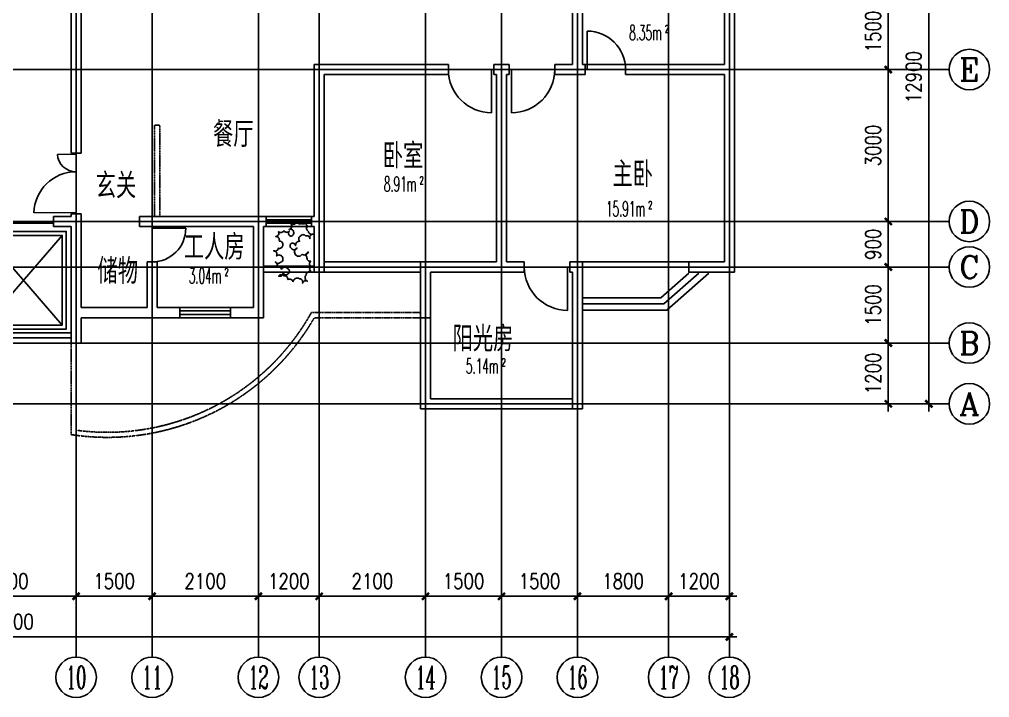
# Model space of a CAD drawing. Header units: millimetres. Extents: x 1203 to 40067, y 460 to 24960.
# Drawn here: x 20909 to 40067, y 460 to 13850 of the extents above; entities that cross this region are included whole.
import ezdxf
from ezdxf.enums import TextEntityAlignment as Align

# ---------------------------------------------------------------- set-up
doc = ezdxf.new("R2010")
doc.units = ezdxf.units.MM
doc.linetypes.add('DASH', pattern=[0.35, 0.25, -0.1])
for name, color, linetype in [('AXIS', 3, 'Continuous'), ('AXIS_TEXT', 7, 'Continuous'), ('BALCONY', 6, 'Continuous'), ('DOTE', 1, 'Continuous'), ('GROUND', 2, 'Continuous'), ('JAJU', 2, 'Continuous'), ('PUB_TEXT', 7, 'Continuous'), ('SPACE', 3, 'Continuous'), ('WALL', 255, 'Continuous'), ('WINDOW', 2, 'Continuous'), ('WINDOW_TEXT', 7, 'Continuous')]:
    doc.layers.add(name, color=color, linetype=linetype)
doc.styles.add('_HZTXT', font='txt.shx', dxfattribs={"bigfont": 'HZTXT.shx'})
doc.styles.add('COMPLEX', font='COMPLEX')
doc.styles.add('DIM_FONT', font='SIMPLEX.shx', dxfattribs={"width": 0.8})
doc.styles.add('SIMPLEX', font='SIMPLEX.SHX')
doc.dimstyles.new('AXIS', dxfattribs={"dimtxt": 300, "dimasz": 1, "dimexe": 250, "dimexo": 300, "dimgap": 150, "dimtad": 1, "dimdec": 0, "dimdsep": 46, "dimtxsty": 'DIM_FONT', "dimblk": '_DIMX', "dimcen": 2.5, "dimse1": 1, "dimse2": 1, "dimclrt": 7, "dimadec": 0, "dimazin": 0, "dimtfac": 1, "dimtdec": 0, "dimtix": 1, "dimtmove": 2, "dimatfit": 3, "dimldrblk": '_DIMX', "dimfxl": 1, "dimtolj": 1, "dimtzin": 0, "dimarcsym": 0})

# ---------------------------------------------------------------- blocks, each defined once
blk = doc.blocks.new('_DIMX')
blk.add_line((-150, 0), (150, 0))
at = {"const_width": 50}
blk.add_lwpolyline([(-70, -70), (70, 70)], dxfattribs=at)
blk = doc.blocks.new('*D94')
at = {"layer": 'AXIS', "color": 0, "lineweight": -2, "transparency": 16777216}
blk.add_line((34928, 1660), (6430, 1660), dxfattribs=at)
at = {"layer": 'DEFPOINTS', "color": 0, "transparency": 16777216}
for p in [(6429, 5260), (34929, 5260), (6429, 1660)]:
    blk.add_point(p, dxfattribs=at)
at = {"layer": 'AXIS', "color": 0, "lineweight": -2, "transparency": 16777216, "rotation": 180}
blk.add_blockref('_DIMX', (6429, 1660), dxfattribs=at)
at = {"layer": 'AXIS', "color": 0, "lineweight": -2, "transparency": 16777216}
blk.add_blockref('_DIMX', (34929, 1660), dxfattribs=at)
at = {"layer": 'AXIS', "color": 7, "transparency": 16777216, "insert": (20679, 1960), "char_height": 300, "attachment_point": 5, "style": 'DIM_FONT'}
blk.add_mtext('\\A1;28500', dxfattribs=at)
blk = doc.blocks.new('_AXISO')
blk.add_circle((0, 0), 0.5)
at = {"layer": 'AXIS_TEXT', "style": 'COMPLEX', "width": 1.041667}
blk.add_attdef('A', text='', height=0.56, dxfattribs=at).set_placement((-0.25, -0.28), (0.25, -0.28), align=Align.FIT)
blk = doc.blocks.new('*D104')
at = {"layer": 'AXIS', "color": 0, "lineweight": -2, "transparency": 16777216}
blk.add_line((38867, 19159), (38867, 6261), dxfattribs=at)
at = {"layer": 'DEFPOINTS', "color": 0, "transparency": 16777216}
for p in [(35267, 19160), (35267, 6260), (38867, 6260)]:
    blk.add_point(p, dxfattribs=at)
at = {"layer": 'AXIS', "color": 0, "lineweight": -2, "transparency": 16777216}
for p, rotation in [((38867, 19160), 90), ((38867, 6260), 270)]:
    blk.add_blockref('_DIMX', p, dxfattribs=dict(at, rotation=rotation))
at = {"layer": 'AXIS', "color": 7, "transparency": 16777216, "insert": (38567, 12710), "char_height": 300, "attachment_point": 5, "rotation": 90, "style": 'DIM_FONT'}
blk.add_mtext('\\A1;12900', dxfattribs=at)
blk = doc.blocks.new('_DBLK')
blk.add_line((-0.45, 0), (-0.45, -0.95))
blk.add_arc((-0.45, 0), 0.95, 270, 0)
at = {"layer": 'WINDOW_TEXT', "style": 'SIMPLEX', "flags": 9}
blk.add_attdef('A', text='', height=1, dxfattribs=at).set_placement((0, 1.5), align=Align.MIDDLE)
blk = doc.blocks.new('*D119')
at = {"layer": 'AXIS', "color": 0, "lineweight": -2, "transparency": 16777216}
blk.add_line((38067, 14359), (38067, 12861), dxfattribs=at)
at = {"layer": 'DEFPOINTS', "color": 0, "transparency": 16777216}
for p in [(35267, 14360), (35267, 12860), (38067, 12860)]:
    blk.add_point(p, dxfattribs=at)
at = {"layer": 'AXIS', "color": 0, "lineweight": -2, "transparency": 16777216}
for p, rotation in [((38067, 14360), 90), ((38067, 12860), 270)]:
    blk.add_blockref('_DIMX', p, dxfattribs=dict(at, rotation=rotation))
at = {"layer": 'AXIS', "color": 7, "transparency": 16777216, "insert": (37767, 13610), "char_height": 300, "attachment_point": 5, "rotation": 90, "style": 'DIM_FONT'}
blk.add_mtext('\\A1;1500', dxfattribs=at)
blk = doc.blocks.new('*D120')
at = {"layer": 'AXIS', "color": 0, "lineweight": -2, "transparency": 16777216}
blk.add_line((34928, 2460), (33730, 2460), dxfattribs=at)
at = {"layer": 'DEFPOINTS', "color": 0, "transparency": 16777216}
for p in [(33729, 5260), (34929, 5260), (33729, 2460)]:
    blk.add_point(p, dxfattribs=at)
at = {"layer": 'AXIS', "color": 0, "lineweight": -2, "transparency": 16777216, "rotation": 180}
blk.add_blockref('_DIMX', (33729, 2460), dxfattribs=at)
at = {"layer": 'AXIS', "color": 0, "lineweight": -2, "transparency": 16777216}
blk.add_blockref('_DIMX', (34929, 2460), dxfattribs=at)
at = {"layer": 'AXIS', "color": 7, "transparency": 16777216, "insert": (34329, 2760), "char_height": 300, "attachment_point": 5, "style": 'DIM_FONT'}
blk.add_mtext('\\A1;1200', dxfattribs=at)
blk = doc.blocks.new('*D121')
at = {"layer": 'AXIS', "color": 0, "lineweight": -2, "transparency": 16777216}
blk.add_line((25628, 2460), (23530, 2460), dxfattribs=at)
at = {"layer": 'DEFPOINTS', "color": 0, "transparency": 16777216}
for p in [(23529, 5260), (25629, 5260), (23529, 2460)]:
    blk.add_point(p, dxfattribs=at)
at = {"layer": 'AXIS', "color": 0, "lineweight": -2, "transparency": 16777216, "rotation": 180}
blk.add_blockref('_DIMX', (23529, 2460), dxfattribs=at)
at = {"layer": 'AXIS', "color": 0, "lineweight": -2, "transparency": 16777216}
blk.add_blockref('_DIMX', (25629, 2460), dxfattribs=at)
at = {"layer": 'AXIS', "color": 7, "transparency": 16777216, "insert": (24579, 2760), "char_height": 300, "attachment_point": 5, "style": 'DIM_FONT'}
blk.add_mtext('\\A1;2100', dxfattribs=at)
blk = doc.blocks.new('_WBLK')
for p, q in [((-0.5, 0.5), (0.5, 0.5)), ((0.5, 0.167), (-0.5, 0.167)), ((0.5, -0.167), (-0.5, -0.167)), ((-0.5, -0.5), (0.5, -0.5))]:
    blk.add_line(p, q)
at = {"layer": 'WINDOW_TEXT', "style": 'SIMPLEX', "flags": 9}
blk.add_attdef('A', text='', height=1, dxfattribs=at).set_placement((0, 1.5), align=Align.MIDDLE)
blk = doc.blocks.new('*D122')
at = {"layer": 'AXIS', "color": 0, "lineweight": -2, "transparency": 16777216}
blk.add_line((22028, 2460), (19330, 2460), dxfattribs=at)
at = {"layer": 'DEFPOINTS', "color": 0, "transparency": 16777216}
for p in [(19329, 5260), (22029, 5260), (19329, 2460)]:
    blk.add_point(p, dxfattribs=at)
at = {"layer": 'AXIS', "color": 0, "lineweight": -2, "transparency": 16777216, "rotation": 180}
blk.add_blockref('_DIMX', (19329, 2460), dxfattribs=at)
at = {"layer": 'AXIS', "color": 0, "lineweight": -2, "transparency": 16777216}
blk.add_blockref('_DIMX', (22029, 2460), dxfattribs=at)
at = {"layer": 'AXIS', "color": 7, "transparency": 16777216, "insert": (20679, 2760), "char_height": 300, "attachment_point": 5, "style": 'DIM_FONT'}
blk.add_mtext('\\A1;2700', dxfattribs=at)
blk = doc.blocks.new('*D125')
at = {"layer": 'AXIS', "color": 0, "lineweight": -2, "transparency": 16777216}
blk.add_line((23528, 2460), (22030, 2460), dxfattribs=at)
at = {"layer": 'DEFPOINTS', "color": 0, "transparency": 16777216}
for p in [(22029, 5260), (23529, 5260), (22029, 2460)]:
    blk.add_point(p, dxfattribs=at)
at = {"layer": 'AXIS', "color": 0, "lineweight": -2, "transparency": 16777216, "rotation": 180}
blk.add_blockref('_DIMX', (22029, 2460), dxfattribs=at)
at = {"layer": 'AXIS', "color": 0, "lineweight": -2, "transparency": 16777216}
blk.add_blockref('_DIMX', (23529, 2460), dxfattribs=at)
at = {"layer": 'AXIS', "color": 7, "transparency": 16777216, "insert": (22779, 2760), "char_height": 300, "attachment_point": 5, "style": 'DIM_FONT'}
blk.add_mtext('\\A1;1500', dxfattribs=at)
blk = doc.blocks.new('10527163002516')
for p, q in [((-950, 100), (950, 100)), ((-950, 0), (950, 0)), ((-950, -100), (950, -100))]:
    blk.add_line(p, q)
at = {"style": 'SIMPLEX', "flags": 9}
blk.add_attdef('A', text='', height=1, dxfattribs=at).set_placement((0, 0), align=Align.MIDDLE)
blk = doc.blocks.new('M_A17ORW')
for points in [[(-0.481, -0.001, 0.02, 0.02, 0), (-0.481, -0.308, 0.02, 0.02, 0)], [(0.481, 0.001, 0.02, 0.02, 0), (0.481, -0.691, 0.02, 0.02, 0)]]:
    blk.add_lwpolyline(points, format="xyseb")
for centre, radius, start, end in [((-0.501, -0.003), 0.307, 274.2492, 0.2101), ((0.505, 0.002), 0.699, 180.2762, 268.0603)]:
    blk.add_arc(centre, radius, start, end)
blk = doc.blocks.new('M_A12RWT')
blk.add_line((-0.5, 0.029), (0.5, 0.029))
blk = doc.blocks.new('*D131')
at = {"layer": 'AXIS', "color": 0, "lineweight": -2, "transparency": 16777216}
blk.add_line((30428, 2460), (28930, 2460), dxfattribs=at)
at = {"layer": 'DEFPOINTS', "color": 0, "transparency": 16777216}
for p in [(28929, 5260), (30429, 5260), (28929, 2460)]:
    blk.add_point(p, dxfattribs=at)
at = {"layer": 'AXIS', "color": 0, "lineweight": -2, "transparency": 16777216, "rotation": 180}
blk.add_blockref('_DIMX', (28929, 2460), dxfattribs=at)
at = {"layer": 'AXIS', "color": 0, "lineweight": -2, "transparency": 16777216}
blk.add_blockref('_DIMX', (30429, 2460), dxfattribs=at)
at = {"layer": 'AXIS', "color": 7, "transparency": 16777216, "insert": (29679, 2760), "char_height": 300, "attachment_point": 5, "style": 'DIM_FONT'}
blk.add_mtext('\\A1;1500', dxfattribs=at)
blk = doc.blocks.new('*D132')
at = {"layer": 'AXIS', "color": 0, "lineweight": -2, "transparency": 16777216}
blk.add_line((26828, 2460), (25630, 2460), dxfattribs=at)
at = {"layer": 'DEFPOINTS', "color": 0, "transparency": 16777216}
for p in [(25629, 5260), (26829, 5260), (25629, 2460)]:
    blk.add_point(p, dxfattribs=at)
at = {"layer": 'AXIS', "color": 0, "lineweight": -2, "transparency": 16777216, "rotation": 180}
blk.add_blockref('_DIMX', (25629, 2460), dxfattribs=at)
at = {"layer": 'AXIS', "color": 0, "lineweight": -2, "transparency": 16777216}
blk.add_blockref('_DIMX', (26829, 2460), dxfattribs=at)
at = {"layer": 'AXIS', "color": 7, "transparency": 16777216, "insert": (26229, 2760), "char_height": 300, "attachment_point": 5, "style": 'DIM_FONT'}
blk.add_mtext('\\A1;1200', dxfattribs=at)
blk = doc.blocks.new('*D133')
at = {"layer": 'AXIS', "color": 0, "lineweight": -2, "transparency": 16777216}
blk.add_line((28928, 2460), (26830, 2460), dxfattribs=at)
at = {"layer": 'DEFPOINTS', "color": 0, "transparency": 16777216}
for p in [(26829, 5260), (28929, 5260), (26829, 2460)]:
    blk.add_point(p, dxfattribs=at)
at = {"layer": 'AXIS', "color": 0, "lineweight": -2, "transparency": 16777216, "rotation": 180}
blk.add_blockref('_DIMX', (26829, 2460), dxfattribs=at)
at = {"layer": 'AXIS', "color": 0, "lineweight": -2, "transparency": 16777216}
blk.add_blockref('_DIMX', (28929, 2460), dxfattribs=at)
at = {"layer": 'AXIS', "color": 7, "transparency": 16777216, "insert": (27879, 2760), "char_height": 300, "attachment_point": 5, "style": 'DIM_FONT'}
blk.add_mtext('\\A1;2100', dxfattribs=at)
blk = doc.blocks.new('*D134')
at = {"layer": 'AXIS', "color": 0, "lineweight": -2, "transparency": 16777216}
blk.add_line((33728, 2460), (31930, 2460), dxfattribs=at)
at = {"layer": 'DEFPOINTS', "color": 0, "transparency": 16777216}
for p in [(31929, 5260), (33729, 5260), (31929, 2460)]:
    blk.add_point(p, dxfattribs=at)
at = {"layer": 'AXIS', "color": 0, "lineweight": -2, "transparency": 16777216, "rotation": 180}
blk.add_blockref('_DIMX', (31929, 2460), dxfattribs=at)
at = {"layer": 'AXIS', "color": 0, "lineweight": -2, "transparency": 16777216}
blk.add_blockref('_DIMX', (33729, 2460), dxfattribs=at)
at = {"layer": 'AXIS', "color": 7, "transparency": 16777216, "insert": (32829, 2760), "char_height": 300, "attachment_point": 5, "style": 'DIM_FONT'}
blk.add_mtext('\\A1;1800', dxfattribs=at)
blk = doc.blocks.new('*D135')
at = {"layer": 'AXIS', "color": 0, "lineweight": -2, "transparency": 16777216}
blk.add_line((31928, 2460), (30430, 2460), dxfattribs=at)
at = {"layer": 'DEFPOINTS', "color": 0, "transparency": 16777216}
for p in [(30429, 5260), (31929, 5260), (30429, 2460)]:
    blk.add_point(p, dxfattribs=at)
at = {"layer": 'AXIS', "color": 0, "lineweight": -2, "transparency": 16777216, "rotation": 180}
blk.add_blockref('_DIMX', (30429, 2460), dxfattribs=at)
at = {"layer": 'AXIS', "color": 0, "lineweight": -2, "transparency": 16777216}
blk.add_blockref('_DIMX', (31929, 2460), dxfattribs=at)
at = {"layer": 'AXIS', "color": 7, "transparency": 16777216, "insert": (31179, 2760), "char_height": 300, "attachment_point": 5, "style": 'DIM_FONT'}
blk.add_mtext('\\A1;1500', dxfattribs=at)
blk = doc.blocks.new('10527090342060')
for p, q in [((750, 100), (750, 2900)), ((850, 0), (850, 2900)), ((950, -100), (950, 2900)), ((-850, 100), (750, 100)), ((-850, 0), (850, 0)), ((-850, -100), (950, -100))]:
    blk.add_line(p, q)
at = {"style": 'SIMPLEX', "flags": 9}
blk.add_attdef('A', text='', height=1, dxfattribs=at).set_placement((0, 0), align=Align.MIDDLE)
blk = doc.blocks.new('_F93LVH')
at = {"layer": 'SPACE'}
blk.add_lwpolyline([(-457, 11, 0.520567), (-412, 112, 0.520567), (-339, 194, 0.520567), (-343, 295, 0.520567), (-286, 206, 0.520567), (-294, 100, 0.520567), (-193, 116, 0.520567), (-209, 238, 0.520567), (-160, 336, 0.520567), (-62, 360, 0.520567), (-71, 259, 0.520567), (27, 218, 0.520567), (56, 336, 0.520567), (157, 393, 0.520567), (206, 299, 0.520567), (263, 214, 0.520567), (349, 283, 0.520567), (438, 352, 0.520567), (536, 295, 0.520567), (552, 189, 0.520567), (544, 84, 0.520567), (446, 59, 0.520567), (532, -2, 0.520567), (576, 88, 0.520567), (686, 47, 0.520567), (743, -67, 0.520567), (695, -156, 0.520567), (751, -262, 0.520567), (646, -278, 0.520567), (540, -294, 0.520567), (487, -392, 0.520567), (393, -323, 0.520567), (450, -238, 0.520567), (446, -136, 0.520567), (345, -124, 0.520567), (255, -42, 0.520567), (300, 47, 0.520567), (198, 35, 0.520567), (210, -67, 0.520567), (72, -46, 0.520567), (88, -168, 0.520567), (129, -290, 0.520567), (31, -266, 0.520567), (-50, -339, 0.520567), (-152, -343, 0.520567), (-254, -347, 0.520567), (-323, -250, 0.520567), (-445, -274, 0.520567), (-486, -177, 0.520567), (-396, -120, 0.520567), (-457, 11)], format="xyb", close=True, dxfattribs=at)
at = {"style": 'DIM_FONT', "width": 0.8, "flags": 9}
for tag in ['XSIZE', 'YSIZE']:
    blk.add_attdef(tag, (0, 0), '', height=0.5, dxfattribs=at)
blk = doc.blocks.new('10527161441804')
for p, q in [((-950, 100), (950, 100)), ((-950, 0), (950, 0)), ((-950, -100), (950, -100))]:
    blk.add_line(p, q)
at = {"style": 'SIMPLEX', "flags": 9}
blk.add_attdef('A', text='', height=1, dxfattribs=at).set_placement((0, 0), align=Align.MIDDLE)
blk = doc.blocks.new('_B8TRQ')
for points in [[(0.6863, 0.5), (0.2913, 3.5358), (-0.5, 3.5358)], [(0.5931, 0.5), (0.2632, 3.0358), (-0.5, 3.0358)], [(0.5, 0.5), (0.2351, 2.5358), (-0.5, 2.5358)]]:
    blk.add_lwpolyline(points)
blk = doc.blocks.new('*D136')
at = {"layer": 'AXIS', "color": 0, "lineweight": -2, "transparency": 16777216}
blk.add_line((38067, 8959), (38067, 7461), dxfattribs=at)
at = {"layer": 'DEFPOINTS', "color": 0, "transparency": 16777216}
for p in [(35267, 8960), (35267, 7460), (38067, 7460)]:
    blk.add_point(p, dxfattribs=at)
at = {"layer": 'AXIS', "color": 0, "lineweight": -2, "transparency": 16777216}
for p, rotation in [((38067, 8960), 90), ((38067, 7460), 270)]:
    blk.add_blockref('_DIMX', p, dxfattribs=dict(at, rotation=rotation))
at = {"layer": 'AXIS', "color": 7, "transparency": 16777216, "insert": (37767, 8210), "char_height": 300, "attachment_point": 5, "rotation": 90, "style": 'DIM_FONT'}
blk.add_mtext('\\A1;1500', dxfattribs=at)
blk = doc.blocks.new('*D137')
at = {"layer": 'AXIS', "color": 0, "lineweight": -2, "transparency": 16777216}
blk.add_line((38067, 7459), (38067, 6261), dxfattribs=at)
at = {"layer": 'DEFPOINTS', "color": 0, "transparency": 16777216}
for p in [(35267, 7460), (35267, 6260), (38067, 6260)]:
    blk.add_point(p, dxfattribs=at)
at = {"layer": 'AXIS', "color": 0, "lineweight": -2, "transparency": 16777216}
for p, rotation in [((38067, 7460), 90), ((38067, 6260), 270)]:
    blk.add_blockref('_DIMX', p, dxfattribs=dict(at, rotation=rotation))
at = {"layer": 'AXIS', "color": 7, "transparency": 16777216, "insert": (37767, 6860), "char_height": 300, "attachment_point": 5, "rotation": 90, "style": 'DIM_FONT'}
blk.add_mtext('\\A1;1200', dxfattribs=at)
blk = doc.blocks.new('*D138')
at = {"layer": 'AXIS', "color": 0, "lineweight": -2, "transparency": 16777216}
for p, q in [((38067, 9861), (38067, 9862)), ((38067, 9860), (38067, 8960)), ((38067, 8959), (38067, 8958))]:
    blk.add_line(p, q, dxfattribs=at)
at = {"layer": 'DEFPOINTS', "color": 0, "transparency": 16777216}
for p in [(35267, 9860), (35267, 8960), (38067, 8960)]:
    blk.add_point(p, dxfattribs=at)
at = {"layer": 'AXIS', "color": 0, "lineweight": -2, "transparency": 16777216}
for p, rotation in [((38067, 9860), 270), ((38067, 8960), 90)]:
    blk.add_blockref('_DIMX', p, dxfattribs=dict(at, rotation=rotation))
at = {"layer": 'AXIS', "color": 7, "transparency": 16777216, "insert": (37767, 9410), "char_height": 300, "attachment_point": 5, "rotation": 90, "style": 'DIM_FONT'}
blk.add_mtext('\\A1;900', dxfattribs=at)
blk = doc.blocks.new('*D139')
at = {"layer": 'AXIS', "color": 0, "lineweight": -2, "transparency": 16777216}
blk.add_line((38067, 12859), (38067, 9861), dxfattribs=at)
at = {"layer": 'DEFPOINTS', "color": 0, "transparency": 16777216}
for p in [(35267, 12860), (35267, 9860), (38067, 9860)]:
    blk.add_point(p, dxfattribs=at)
at = {"layer": 'AXIS', "color": 0, "lineweight": -2, "transparency": 16777216}
for p, rotation in [((38067, 12860), 90), ((38067, 9860), 270)]:
    blk.add_blockref('_DIMX', p, dxfattribs=dict(at, rotation=rotation))
at = {"layer": 'AXIS', "color": 7, "transparency": 16777216, "insert": (37767, 11360), "char_height": 300, "attachment_point": 5, "rotation": 90, "style": 'DIM_FONT'}
blk.add_mtext('\\A1;3000', dxfattribs=at)

msp = doc.modelspace()

# ---------------------------------------------------------------- linework, layer by layer
at = {"color": 95, "linetype": 'DASH'}
msp.add_lwpolyline([(23679.2, 9960.4), (23679.2, 11760.4), (23579.2, 11760.4), (23579.2, 9960.4)], close=True, dxfattribs=at)
at = {"layer": 'AXIS'}
for p, q in [((39267.3, 12860.4), (35267.3, 12860.4)), ((39267.3, 9860.4), (35267.3, 9860.4)), ((39267.3, 8960.4), (35267.3, 8960.4)), ((39267.3, 7460.4), (35267.3, 7460.4)), ((39267.3, 6260.4), (35267.3, 6260.4)), ((22029.2, 1260.4), (22029.2, 5260.4)), ((23529.2, 1260.4), (23529.2, 5260.4)), ((25629.2, 1260.4), (25629.2, 5260.4)), ((26829.2, 1260.4), (26829.2, 5260.4)), ((28929.2, 1260.4), (28929.2, 5260.4)), ((30429.2, 1260.4), (30429.2, 5260.4)), ((31929.2, 1260.4), (31929.2, 5260.4)), ((33729.2, 1260.4), (33729.2, 5260.4)), ((34929.2, 1260.4), (34929.2, 5260.4))]:
    msp.add_line(p, q, dxfattribs=at)
at = {"layer": 'BALCONY'}
for points in [[(25729.2, 8980.4), (26729.2, 8980.4)], [(25729.2, 8860.4), (26729.2, 8860.4)]]:
    msp.add_lwpolyline(points, dxfattribs=at)
at = {"layer": 'BALCONY', "linetype": 'DASH'}
for points in [[(28829.2, 8060.4), (26673.2, 8060.4, -0.3078317), (22029.2, 5739.2), (22029.2, 7460.4)], [(28829.2, 7960.4), (26731.4, 7960.4, -0.3094987), (21929.2, 5652.6), (21929.2, 7460.4)]]:
    msp.add_lwpolyline(points, format="xyb", dxfattribs=at)
at = {"layer": 'DOTE'}
for p, q in [((22029.2, 5260.4), (22029.2, 20160.4)), ((23529.2, 5260.4), (23529.2, 20160.4)), ((25629.2, 5260.4), (25629.2, 20160.4)), ((26829.2, 5260.4), (26829.2, 20160.4)), ((28929.2, 5260.4), (28929.2, 20160.4)), ((30429.2, 5260.4), (30429.2, 20160.4)), ((31929.2, 5260.4), (31929.2, 20160.4)), ((33729.2, 5260.4), (33729.2, 20160.4)), ((34929.2, 5260.4), (34929.2, 20160.4)), ((5450.8, 12860.4), (36371.1, 12860.4)), ((5450.8, 9860.4), (36371.1, 9860.4)), ((5450.8, 8960.4), (36371.1, 8960.4)), ((5450.8, 7460.4), (36371.1, 7460.4)), ((5450.8, 6260.4), (36371.1, 6260.4))]:
    msp.add_line(p, q, dxfattribs=at)
at = {"layer": 'GROUND'}
msp.add_line((32879.2, 12960.4), (32079.2, 12960.4), dxfattribs=at)
at = {"layer": 'JAJU'}
for points in [[(20139.8, 9665.6), (21833.7, 9665.6), (21833.7, 7736.1), (20139.8, 7736.1)], [(20218.6, 9586.8), (21754.9, 9586.8), (21754.9, 7814.9), (20218.6, 7814.9)]]:
    msp.add_lwpolyline(points, close=True, dxfattribs=at)
msp.add_lwpolyline([(20218.6, 7814.9), (21754.9, 9586.8), (20218.6, 9586.8), (21754.9, 7814.9)], dxfattribs=at)
at = {"layer": 'WALL'}
for p, q in [((21929.2, 11210.4), (21929.2, 17310.4)), ((22129.2, 17260.4), (22129.2, 11210.4)), ((35029.2, 8860.4), (35029.2, 15360.4)), ((32029.2, 15160.4), (32029.2, 12960.4)), ((34829.2, 12960.4), (34829.2, 15160.4)), ((31829.2, 14260.4), (31829.2, 12960.4)), ((26729.2, 12960.4), (26729.2, 9960.4)), ((26729.2, 12960.4), (29379.2, 12960.4)), ((29379.2, 12760.4), (29379.2, 12960.4)), ((30279.2, 12960.4), (30579.2, 12960.4)), ((30279.2, 12760.4), (30279.2, 12960.4)), ((30579.2, 12760.4), (30579.2, 12960.4)), ((31479.2, 12760.4), (31479.2, 12960.4)), ((31479.2, 12960.4), (31829.2, 12960.4)), ((32029.2, 12960.4), (32079.2, 12960.4)), ((32079.2, 12960.4), (32079.2, 12760.4)), ((32879.2, 12960.4), (34829.2, 12960.4)), ((32879.2, 12960.4), (32879.2, 12760.4)), ((26929.2, 12760.4), (26929.2, 8860.4)), ((26929.2, 12760.4), (29379.2, 12760.4)), ((30279.2, 12760.4), (30329.2, 12760.4)), ((30329.2, 12760.4), (30329.2, 9060.4)), ((30529.2, 9060.4), (30529.2, 12760.4)), ((30529.2, 12760.4), (30579.2, 12760.4)), ((31479.2, 12760.4), (32079.2, 12760.4)), ((32879.2, 12760.4), (34829.2, 12760.4)), ((34829.2, 12760.4), (34829.2, 9060.4)), ((22129.2, 11210.4), (21929.2, 11210.4)), ((21929.2, 9960.4), (21929.2, 10010.4)), ((22129.2, 10010.4), (21929.2, 10010.4)), ((22129.2, 10010.4), (22129.2, 8160.4)), ((21579.2, 9760.4), (21579.2, 9960.4)), ((21929.2, 9960.4), (21579.2, 9960.4)), ((23279.2, 9960.4), (25779.2, 9960.4)), ((23279.2, 9760.4), (23279.2, 9960.4)), ((25779.2, 9760.4), (25779.2, 9960.4)), ((26679.2, 9760.4), (26679.2, 9960.4)), ((26729.2, 9960.4), (26679.2, 9960.4)), ((21579.2, 9760.4), (21929.2, 9760.4)), ((21929.2, 7460.4), (21929.2, 9760.4)), ((23279.2, 9760.4), (25529.2, 9760.4)), ((25529.2, 8160.4), (25529.2, 9760.4)), ((25729.2, 7960.4), (25729.2, 9760.4)), ((25729.2, 9760.4), (25779.2, 9760.4)), ((26679.2, 9760.4), (26729.2, 9760.4)), ((26729.2, 9760.4), (26729.2, 8860.4)), ((23429.2, 9060.4), (23429.2, 8160.4)), ((23429.2, 9060.4), (23629.2, 9060.4)), ((23629.2, 9060.4), (23629.2, 8160.4)), ((28829.2, 9050.4), (28829.2, 7960.4)), ((30329.2, 9060.4), (28839.2, 9060.4)), ((30879.2, 9060.4), (30529.2, 9060.4)), ((30879.2, 8860.4), (30879.2, 9060.4)), ((31779.2, 8860.4), (31779.2, 9060.4)), ((32029.2, 9060.4), (31779.2, 9060.4)), ((32029.2, 9060.4), (32029.2, 6160.4)), ((34829.2, 9060.4), (34129.2, 9060.4)), ((34129.2, 8860.4), (34129.2, 9060.4)), ((26729.2, 8860.4), (26929.2, 8860.4)), ((30879.2, 8860.4), (29029.2, 8860.4)), ((29029.2, 8860.4), (29029.2, 7960.4)), ((31829.2, 8860.4), (31779.2, 8860.4)), ((31829.2, 6170.4), (31829.2, 8860.4)), ((35029.2, 8860.4), (34129.2, 8860.4)), ((22129.2, 8160.4), (23429.2, 8160.4)), ((23629.2, 8160.4), (24079.2, 8160.4)), ((24079.2, 8160.4), (24079.2, 7960.4)), ((25079.2, 8160.4), (25529.2, 8160.4)), ((25079.2, 8160.4), (25079.2, 7960.4)), ((22129.2, 7960.4), (24079.2, 7960.4)), ((22129.2, 7960.4), (22129.2, 7460.4)), ((25079.2, 7960.4), (25729.2, 7960.4)), ((29029.2, 7960.4), (28829.2, 7960.4)), ((22129.2, 7460.4), (21929.2, 7460.4)), ((31839.2, 6160.4), (32029.2, 6160.4))]:
    msp.add_line(p, q, dxfattribs=at)
for centre, start, end in [((28839.2, 9050.4), 90, 180), ((31839.2, 6170.4), 180, 270)]:
    msp.add_arc(centre, 10, start, end, dxfattribs=at)
at = {"layer": 'WINDOW'}
msp.add_lwpolyline([(34129.2, 9060.4), (32029.2, 9060.4)], dxfattribs=at)

# ---------------------------------------------------------------- block references
at = {"layer": 'AXIS'}
ref = msp.add_blockref('_AXISO', (39667.3, 12860.4), dxfattribs=dict(at, xscale=800, yscale=800, zscale=800))
ref.add_attrib('A', 'E', dxfattribs={"layer": 'AXIS_TEXT', "height": 448, "style": 'COMPLEX', "width": 1.171875}).set_placement((39467.3, 12636.4), (39867.3, 12636.4), align=Align.FIT)
ref = msp.add_blockref('_AXISO', (39667.3, 9860.4), dxfattribs=dict(at, xscale=800, yscale=800, zscale=800))
ref.add_attrib('A', 'D', dxfattribs={"layer": 'AXIS_TEXT', "height": 448, "style": 'COMPLEX', "width": 1.102941}).set_placement((39467.3, 9636.4), (39867.3, 9636.4), align=Align.FIT)
ref = msp.add_blockref('_AXISO', (39667.3, 8960.4), dxfattribs=dict(at, xscale=800, yscale=800, zscale=800))
ref.add_attrib('A', 'C', dxfattribs={"layer": 'AXIS_TEXT', "height": 448, "style": 'COMPLEX', "width": 1.25}).set_placement((39467.3, 8736.4), (39867.3, 8736.4), align=Align.FIT)
ref = msp.add_blockref('_AXISO', (39667.3, 7460.4), dxfattribs=dict(at, xscale=800, yscale=800, zscale=800))
ref.add_attrib('A', 'B', dxfattribs={"layer": 'AXIS_TEXT', "height": 448, "style": 'COMPLEX', "width": 1.102941}).set_placement((39467.3, 7236.4), (39867.3, 7236.4), align=Align.FIT)
at = {"layer": 'AXIS', "xscale": 800, "yscale": 800, "zscale": 800}
msp.add_blockref('_AXISO', (39667.3, 6260.4), dxfattribs=at).add_auto_attribs({'A': 'A'})
at = {"layer": 'AXIS'}
ref = msp.add_blockref('_AXISO', (22029.2, 860.4), dxfattribs=dict(at, xscale=800, yscale=800, zscale=800))
ref.add_attrib('A', '10', dxfattribs={"layer": 'AXIS_TEXT', "height": 448, "style": 'COMPLEX', "width": 0.646552}).set_placement((21829.2, 636.4), (22229.2, 636.4), align=Align.FIT)
ref = msp.add_blockref('_AXISO', (23529.2, 860.4), dxfattribs=dict(at, xscale=800, yscale=800, zscale=800))
ref.add_attrib('A', '11', dxfattribs={"layer": 'AXIS_TEXT', "height": 448, "style": 'COMPLEX', "width": 0.78125}).set_placement((23329.2, 636.4), (23729.2, 636.4), align=Align.FIT)
ref = msp.add_blockref('_AXISO', (25629.2, 860.4), dxfattribs=dict(at, xscale=800, yscale=800, zscale=800))
ref.add_attrib('A', '12', dxfattribs={"layer": 'AXIS_TEXT', "height": 448, "style": 'COMPLEX', "width": 0.646552}).set_placement((25429.2, 636.4), (25829.2, 636.4), align=Align.FIT)
ref = msp.add_blockref('_AXISO', (26829.2, 860.4), dxfattribs=dict(at, xscale=800, yscale=800, zscale=800))
ref.add_attrib('A', '13', dxfattribs={"layer": 'AXIS_TEXT', "height": 448, "style": 'COMPLEX', "width": 0.646552}).set_placement((26629.2, 636.4), (27029.2, 636.4), align=Align.FIT)
ref = msp.add_blockref('_AXISO', (28929.2, 860.4), dxfattribs=dict(at, xscale=800, yscale=800, zscale=800))
ref.add_attrib('A', '14', dxfattribs={"layer": 'AXIS_TEXT', "height": 448, "style": 'COMPLEX', "width": 0.604839}).set_placement((28729.2, 636.4), (29129.2, 636.4), align=Align.FIT)
ref = msp.add_blockref('_AXISO', (30429.2, 860.4), dxfattribs=dict(at, xscale=800, yscale=800, zscale=800))
ref.add_attrib('A', '15', dxfattribs={"layer": 'AXIS_TEXT', "height": 448, "style": 'COMPLEX', "width": 0.646552}).set_placement((30229.2, 636.4), (30629.2, 636.4), align=Align.FIT)
ref = msp.add_blockref('_AXISO', (31929.2, 860.4), dxfattribs=dict(at, xscale=800, yscale=800, zscale=800))
ref.add_attrib('A', '16', dxfattribs={"layer": 'AXIS_TEXT', "height": 448, "style": 'COMPLEX', "width": 0.646552}).set_placement((31729.2, 636.4), (32129.2, 636.4), align=Align.FIT)
ref = msp.add_blockref('_AXISO', (33729.2, 860.4), dxfattribs=dict(at, xscale=800, yscale=800, zscale=800))
ref.add_attrib('A', '17', dxfattribs={"layer": 'AXIS_TEXT', "height": 448, "style": 'COMPLEX', "width": 0.646552}).set_placement((33529.2, 636.4), (33929.2, 636.4), align=Align.FIT)
ref = msp.add_blockref('_AXISO', (34929.2, 860.4), dxfattribs=dict(at, xscale=800, yscale=800, zscale=800))
ref.add_attrib('A', '18', dxfattribs={"layer": 'AXIS_TEXT', "height": 448, "style": 'COMPLEX', "width": 0.646552}).set_placement((34729.2, 636.4), (35129.2, 636.4), align=Align.FIT)
at = {"layer": 'JAJU', "rotation": 90}
msp.add_blockref('_F93LVH', (26321.9, 9125.6), dxfattribs=at)
at = {"layer": 'WINDOW'}
for name, p, xscale, yscale, zscale, rotation in [('_DBLK', (32479.2, 12860.4), -800, 800, 800, 180), ('M_A17ORW', (22029.2, 10610.4), 1200, 1200, 1200, 270), ('M_A12RWT', (20979.2, 9860.4), 1200, 1200, 1200, 180), ('_DBLK', (23529.2, 9410.4), 700, -700, 700, 270), ('_DBLK', (31329.2, 8960.4), 900, -900, 900, 180), ('_B8TRQ', (33079.2, 8960.4), -2100, 240, 2100.000000000002, 180), ('_WBLK', (24579.2, 8060.4), -1000, 200, 1000, 180)]:
    msp.add_blockref(name, p, dxfattribs=dict(at, xscale=xscale, yscale=yscale, zscale=zscale, rotation=rotation))
at = {"layer": 'WINDOW', "zscale": 900}
for name, p, xscale, yscale in [('_DBLK', (29829.2, 12860.4), -900, 900), ('_DBLK', (31029.2, 12860.4), 900, 900), ('_WBLK', (26229.2, 9860.4), -900, 200)]:
    msp.add_blockref(name, p, dxfattribs=dict(at, xscale=xscale, yscale=yscale))
at = {"layer": 'WINDOW'}
for name, p, rotation in [('10527161441804', (27879.2, 8960.4), 180), ('10527090342060', (28929.2, 7110.4), 270), ('10527163002516', (20979.2, 7560.4), 180)]:
    msp.add_blockref(name, p, dxfattribs=dict(at, rotation=rotation))

# ---------------------------------------------------------------- texts
at = {"layer": 'PUB_TEXT', "style": 'DIM_FONT', "width": 0.5}
for s, p in [('8.35m', (33594.2, 13589.5)), ('8.91m', (28749.5, 10599.7)), ('15.91m', (33265.3, 10110.4)), ('3.04m', (24896.9, 8787.6)), ('5.14m', (30370.4, 7006))]:
    msp.add_text(s, height=300, dxfattribs=at).set_placement(p, align=Align.MIDDLE_RIGHT)
at = {"layer": 'PUB_TEXT'}
for s, height, style, width, p in [(' 2', 150, 'DIM_FONT', 0.5, (33594.2, 13589.5)), ('餐厅', 500, '_HZTXT', 0.8, (24732.8, 11330.5)), ('卧室', 500, '_HZTXT', 0.8, (28084.9, 10902.9)), ('主卧', 500, '_HZTXT', 0.8, (32620.3, 10540)), ('玄关', 500, '_HZTXT', 0.8, (22415.6, 10316.5)), (' 2', 150, 'DIM_FONT', 0.5, (28749.5, 10599.7)), (' 2', 150, 'DIM_FONT', 0.5, (33265.3, 10110.4)), ('工人房', 500, '_HZTXT', 0.8, (24155.6, 9103.9)), ('储物', 500, '_HZTXT', 0.8, (22451.4, 8627.8)), (' 2', 150, 'DIM_FONT', 0.5, (24896.9, 8787.6)), ('阳光房', 500, '_HZTXT', 0.8, (29463.7, 7293.7)), (' 2', 150, 'DIM_FONT', 0.5, (30370.4, 7006))]:
    msp.add_text(s, height=height, dxfattribs=dict(at, style=style, width=width)).set_placement(p)

# ---------------------------------------------------------------- dimensions: what is measured, and where the dimension line sits
at = {"layer": 'AXIS'}
for p1, p2, distance, picture, middle in [((35267.3, 19160.4), (35267.3, 6260.4), 3600, '*D104', (38567.3, 12710.4)), ((34929.2, 5260.4), (6429.2, 5260.4), 3600, '*D94', (20679.2, 1960.4)), ((34929.2, 5260.4), (33729.2, 5260.4), 2800, '*D120', (34329.2, 2760.4))]:
    dim = msp.add_aligned_dim(p1=p1, p2=p2, distance=distance, dimstyle='AXIS', dxfattribs=at)
    dim.commit()
    dim.dimension.update_dxf_attribs({"geometry": picture, "text_midpoint": middle})
for base, p1, p2, picture, middle in [((38067.3, 12860.4), (35267.3, 14360.4), (35267.3, 12860.4), '*D119', (37767.3, 13610.4)), ((38067.3, 9860.4), (35267.3, 12860.4), (35267.3, 9860.4), '*D139', (37767.3, 11360.4)), ((38067.3, 8960.4), (35267.3, 9860.4), (35267.3, 8960.4), '*D138', (37767.3, 9410.4)), ((38067.3, 7460.4), (35267.3, 8960.4), (35267.3, 7460.4), '*D136', (37767.3, 8210.4)), ((38067.3, 6260.4), (35267.3, 7460.4), (35267.3, 6260.4), '*D137', (37767.3, 6860.4))]:
    dim = msp.add_linear_dim(base=base, p1=p1, p2=p2, angle=90, dimstyle='AXIS', dxfattribs=at)
    dim.commit()
    dim.dimension.update_dxf_attribs({"geometry": picture, "text_midpoint": middle})
for base, p1, p2, picture, middle in [((19329.2, 2460.4), (22029.2, 5260.4), (19329.2, 5260.4), '*D122', (20679.2, 2760.4)), ((22029.2, 2460.4), (23529.2, 5260.4), (22029.2, 5260.4), '*D125', (22779.2, 2760.4)), ((23529.2, 2460.4), (25629.2, 5260.4), (23529.2, 5260.4), '*D121', (24579.2, 2760.4)), ((25629.2, 2460.4), (26829.2, 5260.4), (25629.2, 5260.4), '*D132', (26229.2, 2760.4)), ((26829.2, 2460.4), (28929.2, 5260.4), (26829.2, 5260.4), '*D133', (27879.2, 2760.4)), ((28929.2, 2460.4), (30429.2, 5260.4), (28929.2, 5260.4), '*D131', (29679.2, 2760.4)), ((30429.2, 2460.4), (31929.2, 5260.4), (30429.2, 5260.4), '*D135', (31179.2, 2760.4)), ((31929.2, 2460.4), (33729.2, 5260.4), (31929.2, 5260.4), '*D134', (32829.2, 2760.4))]:
    dim = msp.add_linear_dim(base=base, p1=p1, p2=p2, dimstyle='AXIS', dxfattribs=at)
    dim.commit()
    dim.dimension.update_dxf_attribs({"geometry": picture, "text_midpoint": middle})

doc.saveas('drawing.dxf')
